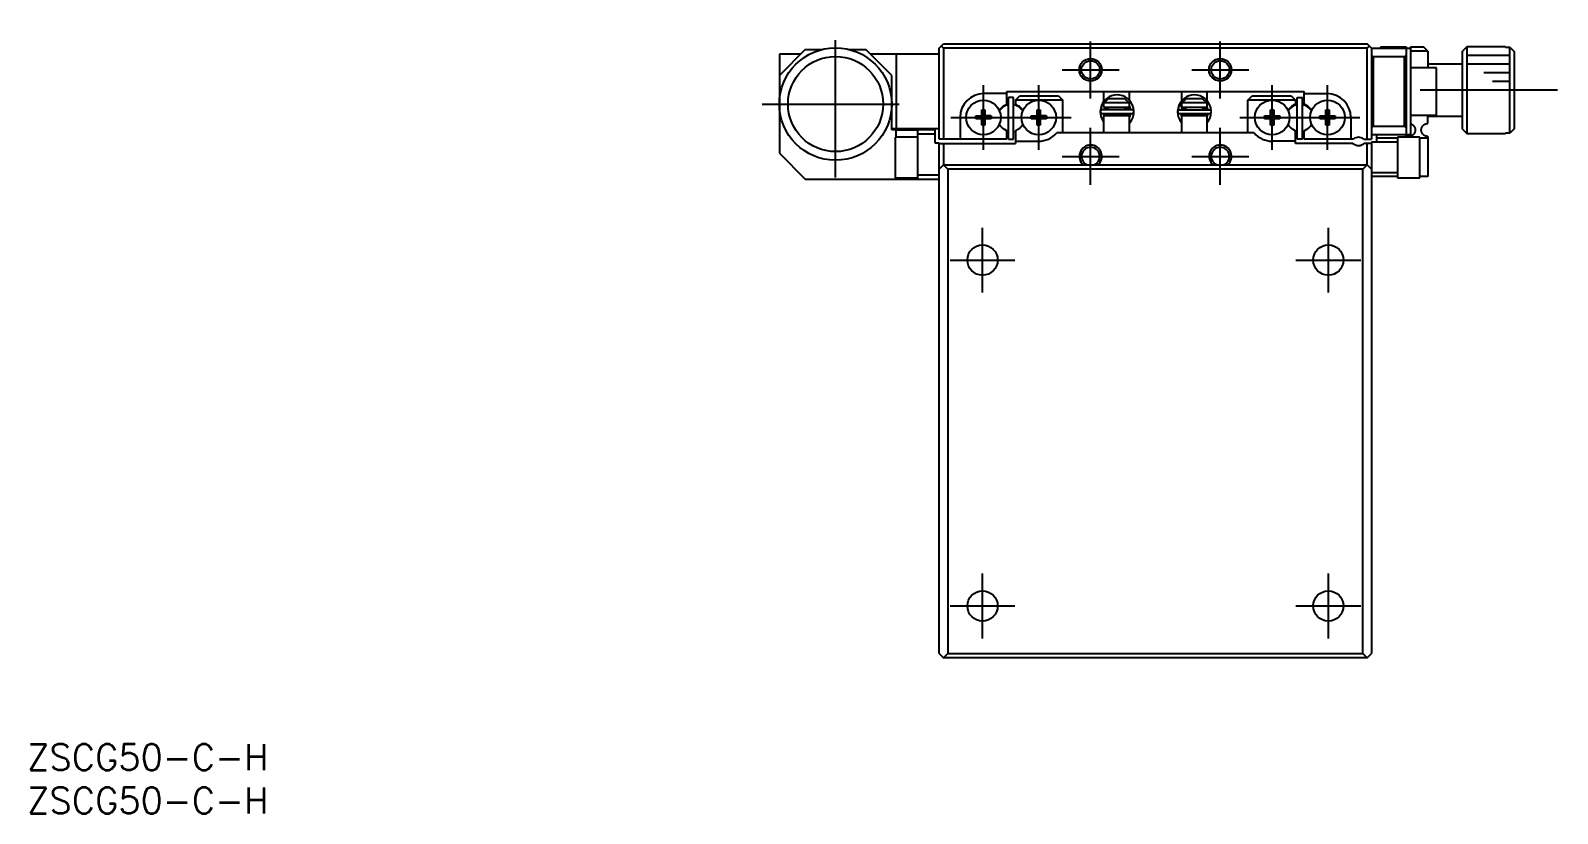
# Model space of a CAD drawing. Extents: x 0 to 360, y -8 to 257.
# Drawn here: x 0.4 to 177, y -8 to 82.5 of the extents above; entities that cross this region are included whole.
import ezdxf

# ---------------------------------------------------------------- set-up
doc = ezdxf.new("R2010")
doc.units = 0
doc.header["$LTSCALE"] = 0.5
doc.linetypes.add('CENTER', pattern=[50.8, 31.75, -6.35, 6.35, -6.35])
for name, color, linetype in [('MSM_CENTER', 1, 'CENTER'), ('MSM_CONTINUOUS', 7, 'CONTINUOUS'), ('MSM_NARROW', 5, 'CONTINUOUS'), ('MSM_PART_NUMBER', 7, 'CONTINUOUS')]:
    doc.layers.add(name, color=color, linetype=linetype)
doc.styles.get("Standard").update_dxf_attribs({"font": 'txt.shx', "height": 3, "bigfont": 'bigfont.shx'})

# ---------------------------------------------------------------- blocks, each defined once
blk = doc.blocks.new('*U2')
at = {"layer": 'MSM_PART_NUMBER'}
blk.add_text('ZSCG50-C-H', height=3, dxfattribs=at).set_placement((0, -3))
blk = doc.blocks.new('*U3')
at = {"layer": 'MSM_PART_NUMBER'}
blk.add_text('ZSCG50-C-H', height=3, dxfattribs=at).set_placement((0, -8))

msp = doc.modelspace()

# ---------------------------------------------------------------- linework, layer by layer
at = {"layer": 'MSM_CENTER'}
for p, q in [((93.5, 65.550001), (93.5, 82.549999)), ((123, 74.7), (123, 81.3)), ((138, 74.7), (138, 81.3)), ((119.7, 78), (126.3, 78)), ((134.7, 78), (141.3, 78)), ((110.6, 68.75), (110.6, 76.25)), ((117, 68.75), (117, 76.25)), ((144, 68.75), (144, 76.25)), ((150.4, 68.75), (150.4, 76.25)), ((177, 75.65), (161, 75.65)), ((85.000001, 74.05), (101.999999, 74.05)), ((106.85, 72.5), (120.75, 72.5)), ((140.25, 72.5), (154.15, 72.5)), ((123, 64.7), (123, 71.3)), ((138, 64.7), (138, 71.3)), ((119.7, 68), (126.3, 68)), ((134.7, 68), (141.3, 68)), ((110.5, 52.25), (110.5, 59.75)), ((150.5, 52.25), (150.5, 59.75)), ((106.75, 56), (114.25, 56)), ((146.75, 56), (154.25, 56)), ((110.5, 12.25), (110.5, 19.75)), ((150.5, 12.25), (150.5, 19.75)), ((106.75, 16), (114.25, 16)), ((146.75, 16), (154.25, 16))]:
    msp.add_line(p, q, dxfattribs=at)
at = {"layer": 'MSM_CONTINUOUS'}
for p, q in [((90, 80.35), (87, 77.35)), ((89.45, 79.8), (87, 79.8)), ((87, 79.8), (87, 68.35)), ((90, 80.35), (91.900004, 80.35)), ((95.099996, 80.35), (97, 80.35)), ((100, 77.35), (97, 80.35)), ((105.5, 79.8), (97.55, 79.8)), ((100.5, 79.8), (100.5, 71.2)), ((105.5, 80.5), (106, 81)), ((105.5, 70), (105.5, 80.5)), ((105.75, 80.75), (106, 80.5)), ((106, 81), (155, 81)), ((106, 80.5), (106, 70)), ((155, 80.5), (106, 80.5)), ((155.5, 80.5), (155, 81)), ((155, 80.5), (155.25, 80.75)), ((155, 70), (155, 80.5)), ((155.5, 80.5), (160, 80.5)), ((155.5, 80.5), (155.5, 70)), ((155.5, 79.7), (155.7, 79.5)), ((155.7, 79.5), (155.7, 71.5)), ((159.3, 79.5), (155.7, 79.5)), ((156.6, 80.65), (156.45, 80.5)), ((156.6, 80.65), (159.5, 80.65)), ((159.3, 79.5), (159.5, 79.7)), ((159.3, 71.5), (159.3, 79.5)), ((159.5, 80.65), (159.5, 70.5)), ((160, 80.65), (160, 70.5)), ((160, 80.65), (161.5, 80.65)), ((162, 80.15), (160, 80.15)), ((162, 80.15), (161.5, 80.65)), ((162, 80.15), (162, 78.25)), ((166.5, 80.65), (166, 80.15)), ((166, 71.15), (166, 80.15)), ((166.5, 80.65), (166.5, 70.65)), ((171, 80.65), (166.5, 80.65)), ((171, 80.65), (171, 80.633974)), ((171, 80.633974), (171.5, 80.633974)), ((171.5, 70.666026), (171.5, 80.633974)), ((171.5, 80.633974), (172, 80.132187)), ((172, 80.132187), (172, 71.167813)), ((163, 78.25), (160, 78.25)), ((166, 78.65), (162, 78.65)), ((163, 72.75), (163, 78.25)), ((100, 71.05), (100, 77.35)), ((113.3, 75.25), (110.65, 75.25)), ((113.3, 75.5), (147.7, 75.5)), ((113.3, 74.044412), (113.3, 75.5)), ((113.5, 70), (113.5, 74.8)), ((114.1, 74.8), (113.5, 74.8)), ((114.1, 70), (114.1, 74.8)), ((114.3, 74.5), (114.8, 75)), ((114.3, 74.5), (114.3, 74.044412)), ((119.8, 74.5), (114.3, 74.5)), ((114.8, 75), (119.3, 75)), ((119.3, 75), (119.8, 74.5)), ((119.8, 70.7), (119.8, 74.5)), ((124.5, 75.5), (124.5, 74.322864)), ((124.5, 74.32282), (124.5, 74.322609)), ((124.5, 74.321706), (124.5, 74.321418)), ((127.5, 74.2), (124.5, 74.2)), ((124.5, 74.2), (124.5, 73.7)), ((124.554317, 74.2), (125.083485, 74.7)), ((125.083485, 74.7), (126.916515, 74.7)), ((126.916515, 74.7), (127.445683, 74.2)), ((127.5, 74.482639), (127.5, 75.5)), ((127.5, 73.567496), (127.5, 74.2)), ((133.5, 75.5), (133.5, 74.38666)), ((136.5, 74.2), (133.5, 74.2)), ((133.5, 74.2), (133.5, 73.7)), ((133.554317, 74.2), (134.083485, 74.7)), ((134.083485, 74.7), (135.916515, 74.7)), ((135.916515, 74.7), (136.445683, 74.2)), ((136.5, 74.406125), (136.5, 75.5)), ((136.5, 74.405287), (136.5, 74.405393)), ((136.5, 74.404939), (136.5, 74.405042)), ((136.5, 73.7), (136.5, 74.2)), ((141.2, 74.5), (141.7, 75)), ((141.2, 70.7), (141.2, 74.5)), ((146.7, 74.5), (141.2, 74.5)), ((141.7, 75), (146.2, 75)), ((146.2, 75), (146.7, 74.5)), ((146.7, 74.5), (146.7, 74.044412)), ((146.9, 74.8), (147.5, 74.8)), ((146.9, 70), (146.9, 74.8)), ((147.5, 70), (147.5, 74.8)), ((147.7, 74.044412), (147.7, 75.5)), ((147.7, 75.25), (150.35, 75.25)), ((107.9, 72.5), (107.9, 70)), ((109.713639, 72.68), (110.42, 72.68)), ((109.713639, 72.32), (109.713639, 72.68)), ((110.42, 73.386361), (110.78, 73.386361)), ((110.42, 72.68), (110.42, 73.386361)), ((110.430372, 72.669628), (110.42, 72.68)), ((110.430372, 72.330372), (110.430372, 72.669628)), ((110.430372, 72.669628), (110.769628, 72.669628)), ((110.769628, 72.669628), (110.78, 72.68)), ((110.769628, 72.669628), (110.769628, 72.330372)), ((110.78, 73.386361), (110.78, 72.68)), ((111.486361, 72.68), (110.78, 72.68)), ((111.486361, 72.68), (111.486361, 72.32)), ((113.00625, 73.874815), (113.3, 74.044412)), ((114.3, 74.044412), (114.59375, 73.874815)), ((116.113639, 72.68), (116.82, 72.68)), ((116.113639, 72.32), (116.113639, 72.68)), ((116.82, 73.386361), (117.18, 73.386361)), ((116.82, 72.68), (116.82, 73.386361)), ((116.830372, 72.669628), (116.82, 72.68)), ((116.830372, 72.330372), (116.830372, 72.669628)), ((116.830372, 72.669628), (117.169628, 72.669628)), ((117.169628, 72.669628), (117.18, 72.68)), ((117.169628, 72.669628), (117.169628, 72.330372)), ((117.18, 73.386361), (117.18, 72.68)), ((117.886361, 72.68), (117.18, 72.68)), ((117.886361, 72.68), (117.886361, 72.32)), ((124.253008, 73.877908), (124.117408, 73.190213)), ((124.21872, 73.69753), (124.217619, 73.663045)), ((124.217619, 73.663045), (124.218242, 73.628548)), ((124.218242, 73.628548), (124.220588, 73.594125)), ((124.221543, 73.73192), (124.21872, 73.69753)), ((124.220588, 73.594125), (124.224651, 73.559859)), ((124.226082, 73.766131), (124.221543, 73.73192)), ((124.224651, 73.559859), (124.230421, 73.525835)), ((124.232326, 73.800078), (124.226082, 73.766131)), ((124.230421, 73.525835), (124.237884, 73.492134)), ((124.24026, 73.83368), (124.232326, 73.800078)), ((124.237884, 73.492134), (124.247023, 73.45884)), ((124.249866, 73.866852), (124.24026, 73.83368)), ((124.247023, 73.45884), (124.257815, 73.426035)), ((124.261119, 73.899513), (124.249866, 73.866852)), ((124.257815, 73.426035), (124.270234, 73.393797)), ((124.273273, 73.929903), (124.261119, 73.899513)), ((124.270234, 73.393797), (124.284251, 73.362208)), ((124.277167, 73.932679), (124.273273, 73.929903)), ((124.279263, 73.933125), (124.277167, 73.932679)), ((124.278083, 73.938774), (124.500003, 73.871991)), ((124.283468, 73.933441), (124.279263, 73.933125)), ((124.288707, 73.933267), (124.283468, 73.933441)), ((124.284251, 73.362208), (124.285087, 73.36045)), ((124.29495, 73.932605), (124.288707, 73.933267)), ((124.302158, 73.931458), (124.29495, 73.932605)), ((124.31029, 73.929834), (124.302158, 73.931458)), ((124.319296, 73.927742), (124.31029, 73.929834)), ((127.816089, 73.36289), (124.316089, 73.36289)), ((124.316089, 72.96289), (127.816089, 72.96289)), ((124.329123, 73.925195), (124.319296, 73.927742)), ((124.339713, 73.922208), (124.329123, 73.925195)), ((124.351002, 73.918798), (124.339713, 73.922208)), ((124.362923, 73.914985), (124.351002, 73.918798)), ((124.375406, 73.910794), (124.362923, 73.914985)), ((124.388375, 73.906248), (124.375406, 73.910794)), ((124.401754, 73.901374), (124.388375, 73.906248)), ((124.415464, 73.896202), (124.401754, 73.901374)), ((124.429421, 73.890762), (124.415464, 73.896202)), ((124.443544, 73.885088), (124.429421, 73.890762)), ((124.457747, 73.879212), (124.443544, 73.885088)), ((124.471948, 73.873169), (124.457747, 73.879212)), ((124.48606, 73.866996), (124.471948, 73.873169)), ((124.5, 73.860729), (124.48606, 73.866996)), ((124.5, 73.7), (127.5, 73.7)), ((127.5, 72.7), (124.5, 72.7)), ((124.5, 72.7), (124.5, 70.7)), ((124.586187, 72.699848), (124.528108, 72.962862)), ((124.61764, 73.662932), (124.618258, 73.677758)), ((124.61778, 73.648097), (124.61764, 73.662932)), ((124.618678, 73.633291), (124.61778, 73.648097)), ((124.618258, 73.677758), (124.619633, 73.692535)), ((124.620329, 73.618555), (124.618678, 73.633291)), ((124.619633, 73.692535), (124.62062, 73.700013)), ((124.62273, 73.603927), (124.620329, 73.618555)), ((124.625871, 73.589445), (124.62273, 73.603927)), ((124.629743, 73.575146), (124.625871, 73.589445)), ((124.634335, 73.561066), (124.629743, 73.575146)), ((124.639632, 73.547243), (124.634335, 73.561066)), ((124.64562, 73.533709), (124.639632, 73.547243)), ((124.65228, 73.5205), (124.64562, 73.533709)), ((124.659594, 73.507646), (124.65228, 73.5205)), ((124.667542, 73.49518), (124.659594, 73.507646)), ((124.664423, 73.5), (125, 73.5)), ((124.676101, 73.483131), (124.667542, 73.49518)), ((124.685249, 73.471528), (124.676101, 73.483131)), ((124.694961, 73.460397), (124.685249, 73.471528)), ((124.705212, 73.449765), (124.694961, 73.460397)), ((124.715975, 73.439656), (124.705212, 73.449765)), ((124.727222, 73.430092), (124.715975, 73.439656)), ((124.738926, 73.421096), (124.727222, 73.430092)), ((124.751057, 73.412686), (124.738926, 73.421096)), ((124.763585, 73.404883), (124.751057, 73.412686)), ((124.77648, 73.397702), (124.763585, 73.404883)), ((124.789709, 73.39116), (124.77648, 73.397702)), ((124.803243, 73.38527), (124.789709, 73.39116)), ((124.817048, 73.380046), (124.803243, 73.38527)), ((124.831091, 73.3755), (124.817048, 73.380046)), ((124.845339, 73.37164), (124.831091, 73.3755)), ((124.859759, 73.368476), (124.845339, 73.37164)), ((124.874317, 73.366014), (124.859759, 73.368476)), ((124.88898, 73.36426), (124.874317, 73.366014)), ((124.903711, 73.363218), (124.88898, 73.36426)), ((124.9177, 73.36289), (124.903711, 73.363218)), ((125, 73.7), (125, 73.36289)), ((125, 72.96289), (125, 72.7)), ((127, 73.36289), (127, 73.7)), ((127, 73.5), (127.467826, 73.5)), ((127, 72.7), (127, 72.96289)), ((127.221168, 73.362966), (127.214478, 73.36289)), ((127.235924, 73.363656), (127.221168, 73.362966)), ((127.250631, 73.365059), (127.235924, 73.363656)), ((127.265255, 73.367174), (127.250631, 73.365059)), ((127.279762, 73.369995), (127.265255, 73.367174)), ((127.294117, 73.373519), (127.279762, 73.369995)), ((127.308287, 73.377737), (127.294117, 73.373519)), ((127.322238, 73.38264), (127.308287, 73.377737)), ((127.335936, 73.388219), (127.322238, 73.38264)), ((127.349347, 73.394461), (127.335936, 73.388219)), ((127.362441, 73.401353), (127.349347, 73.394461)), ((127.375183, 73.408881), (127.362441, 73.401353)), ((127.387543, 73.417028), (127.375183, 73.408881)), ((127.399489, 73.425776), (127.387543, 73.417028)), ((127.410992, 73.435105), (127.399489, 73.425776)), ((127.422021, 73.444995), (127.410992, 73.435105)), ((127.432548, 73.455423), (127.422021, 73.444995)), ((127.442545, 73.466365), (127.432548, 73.455423)), ((127.451986, 73.477794), (127.442545, 73.466365)), ((127.460845, 73.489685), (127.451986, 73.477794)), ((127.469098, 73.502008), (127.460845, 73.489685)), ((127.476723, 73.514733), (127.469098, 73.502008)), ((127.483697, 73.527829), (127.476723, 73.514733)), ((127.490001, 73.541263), (127.483697, 73.527829)), ((127.495618, 73.555001), (127.490001, 73.541263)), ((127.50053, 73.569008), (127.495618, 73.555001)), ((127.5, 70.7), (127.5, 72.7)), ((127.500079, 73.748876), (127.511524, 73.700246)), ((127.500113, 73.752826), (127.518886, 73.704946)), ((127.535537, 72.667064), (127.500135, 72.572179)), ((127.504725, 73.583248), (127.50053, 73.569008)), ((127.508189, 73.597683), (127.504725, 73.583248)), ((127.510912, 73.612275), (127.508189, 73.597683)), ((127.512887, 73.626988), (127.510912, 73.612275)), ((127.511524, 73.700246), (127.513224, 73.686247)), ((127.514108, 73.64178), (127.512887, 73.626988)), ((127.513224, 73.686247), (127.514276, 73.671449)), ((127.514572, 73.656614), (127.514108, 73.64178)), ((127.514276, 73.671449), (127.514572, 73.656614)), ((127.518886, 73.704946), (127.604088, 73.362891)), ((127.60377, 72.962887), (127.535537, 72.667064)), ((127.858054, 73.929463), (127.834468, 73.982374)), ((127.878932, 73.877237), (127.858905, 73.929903)), ((128.014862, 73.184829), (128.011236, 73.285453)), ((133.194965, 73.867169), (133.059366, 73.179474)), ((133.160677, 73.686791), (133.159576, 73.652305)), ((133.159576, 73.652305), (133.160199, 73.617809)), ((133.160199, 73.617809), (133.162545, 73.583386)), ((133.163501, 73.721181), (133.160677, 73.686791)), ((133.162545, 73.583386), (133.166608, 73.54912)), ((133.16804, 73.755392), (133.163501, 73.721181)), ((133.166608, 73.54912), (133.172378, 73.515096)), ((133.174284, 73.789339), (133.16804, 73.755392)), ((133.172378, 73.515096), (133.179842, 73.481395)), ((133.182218, 73.82294), (133.174284, 73.789339)), ((133.179842, 73.481395), (133.18898, 73.448101)), ((133.191823, 73.856113), (133.182218, 73.82294)), ((133.18898, 73.448101), (133.199772, 73.415296)), ((133.203076, 73.888774), (133.191823, 73.856113)), ((133.199772, 73.415296), (133.212191, 73.383058)), ((133.21523, 73.919164), (133.203076, 73.888774)), ((133.212191, 73.383058), (133.226208, 73.351469)), ((133.219125, 73.92194), (133.21523, 73.919164)), ((133.22134, 73.922404), (133.219125, 73.92194)), ((133.220038, 73.928036), (133.448326, 73.858359)), ((133.225666, 73.922705), (133.22134, 73.922404)), ((133.231062, 73.922498), (133.225666, 73.922705)), ((133.226208, 73.351469), (133.227044, 73.349711)), ((133.237496, 73.921785), (133.231062, 73.922498)), ((133.244927, 73.920571), (133.237496, 73.921785)), ((133.253311, 73.918863), (133.244927, 73.920571)), ((133.262594, 73.91667), (133.253311, 73.918863)), ((136.758046, 73.35215), (133.258046, 73.35215)), ((133.258046, 72.95215), (136.758046, 72.95215)), ((133.272721, 73.914008), (133.262594, 73.91667)), ((133.283627, 73.910893), (133.272721, 73.914008)), ((133.295247, 73.907343), (133.283627, 73.910893)), ((133.307508, 73.90338), (133.295247, 73.907343)), ((133.320335, 73.899029), (133.307508, 73.90338)), ((133.333648, 73.894318), (133.320335, 73.899029)), ((133.347365, 73.889274), (133.333648, 73.894318)), ((133.361402, 73.883929), (133.347365, 73.889274)), ((133.375671, 73.878316), (133.361402, 73.883929)), ((133.390086, 73.87247), (133.375671, 73.878316)), ((133.404556, 73.866427), (133.390086, 73.87247)), ((133.418992, 73.860224), (133.404556, 73.866427)), ((133.433306, 73.853899), (133.418992, 73.860224)), ((133.447409, 73.847492), (133.433306, 73.853899)), ((133.461214, 73.841042), (133.447409, 73.847492)), ((133.448326, 73.858359), (133.500011, 73.832922)), ((133.474636, 73.834588), (133.461214, 73.841042)), ((133.524813, 72.699866), (133.470065, 72.952123)), ((133.487591, 73.828172), (133.474636, 73.834588)), ((133.5, 73.821831), (133.487591, 73.828172)), ((133.5, 73.7), (136.5, 73.7)), ((136.5, 72.7), (133.5, 72.7)), ((133.5, 72.7), (133.5, 70.7)), ((133.559597, 73.652193), (133.560215, 73.667018)), ((133.559737, 73.637357), (133.559597, 73.652193)), ((133.560635, 73.622552), (133.559737, 73.637357)), ((133.560215, 73.667018), (133.56159, 73.681796)), ((133.562287, 73.607816), (133.560635, 73.622552)), ((133.56159, 73.681796), (133.563718, 73.696486)), ((133.564687, 73.593188), (133.562287, 73.607816)), ((133.563718, 73.696486), (133.564344, 73.700012)), ((133.567828, 73.578706), (133.564687, 73.593188)), ((133.571701, 73.564406), (133.567828, 73.578706)), ((133.576292, 73.550327), (133.571701, 73.564406)), ((133.58159, 73.536504), (133.576292, 73.550327)), ((133.587577, 73.52297), (133.58159, 73.536504)), ((133.594237, 73.509761), (133.587577, 73.52297)), ((133.601551, 73.496907), (133.594237, 73.509761)), ((133.599781, 73.5), (134, 73.5)), ((133.609499, 73.484441), (133.601551, 73.496907)), ((133.618058, 73.472392), (133.609499, 73.484441)), ((133.627206, 73.460789), (133.618058, 73.472392)), ((133.636918, 73.449658), (133.627206, 73.460789)), ((133.647169, 73.439026), (133.636918, 73.449658)), ((133.657932, 73.428917), (133.647169, 73.439026)), ((133.66918, 73.419353), (133.657932, 73.428917)), ((133.680883, 73.410356), (133.66918, 73.419353)), ((133.693014, 73.401947), (133.680883, 73.410356)), ((133.705542, 73.394143), (133.693014, 73.401947)), ((133.718437, 73.386963), (133.705542, 73.394143)), ((133.731667, 73.38042), (133.718437, 73.386963)), ((133.7452, 73.374531), (133.731667, 73.38042)), ((133.759005, 73.369307), (133.7452, 73.374531)), ((133.773048, 73.364761), (133.759005, 73.369307)), ((133.787296, 73.360901), (133.773048, 73.364761)), ((133.801717, 73.357737), (133.787296, 73.360901)), ((133.816275, 73.355275), (133.801717, 73.357737)), ((133.830937, 73.353521), (133.816275, 73.355275)), ((133.845668, 73.352479), (133.830937, 73.353521)), ((133.859658, 73.35215), (133.845668, 73.352479)), ((134, 73.7), (134, 73.35215)), ((134, 72.95215), (134, 72.7)), ((136, 73.35215), (136, 73.7)), ((136, 73.5), (136.41675, 73.5)), ((136, 72.7), (136, 72.95215)), ((136.163126, 73.352227), (136.156435, 73.35215)), ((136.177881, 73.352916), (136.163126, 73.352227)), ((136.192588, 73.35432), (136.177881, 73.352916)), ((136.207212, 73.356434), (136.192588, 73.35432)), ((136.221719, 73.359256), (136.207212, 73.356434)), ((136.236075, 73.36278), (136.221719, 73.359256)), ((136.250245, 73.366997), (136.236075, 73.36278)), ((136.264195, 73.371901), (136.250245, 73.366997)), ((136.277893, 73.377479), (136.264195, 73.371901)), ((136.291305, 73.383722), (136.277893, 73.377479)), ((136.304398, 73.390614), (136.291305, 73.383722)), ((136.31714, 73.398142), (136.304398, 73.390614)), ((136.3295, 73.406289), (136.31714, 73.398142)), ((136.341446, 73.415036), (136.3295, 73.406289)), ((136.352949, 73.424366), (136.341446, 73.415036)), ((136.363978, 73.434256), (136.352949, 73.424366)), ((136.374505, 73.444684), (136.363978, 73.434256)), ((136.384502, 73.455625), (136.374505, 73.444684)), ((136.393943, 73.467055), (136.384502, 73.455625)), ((136.402803, 73.478946), (136.393943, 73.467055)), ((136.411056, 73.491269), (136.402803, 73.478946)), ((136.41868, 73.503994), (136.411056, 73.491269)), ((136.425654, 73.51709), (136.41868, 73.503994)), ((136.431959, 73.530524), (136.425654, 73.51709)), ((136.437575, 73.544262), (136.431959, 73.530524)), ((136.442488, 73.558269), (136.437575, 73.544262)), ((136.446682, 73.572508), (136.442488, 73.558269)), ((136.450146, 73.586943), (136.446682, 73.572508)), ((136.45287, 73.601536), (136.450146, 73.586943)), ((136.451748, 73.700014), (136.453375, 73.690229)), ((136.454845, 73.616248), (136.45287, 73.601536)), ((136.453375, 73.690229), (136.455181, 73.675508)), ((136.456065, 73.631041), (136.454845, 73.616248)), ((136.455181, 73.675508), (136.456234, 73.66071)), ((136.456529, 73.645875), (136.456065, 73.631041)), ((136.456234, 73.66071), (136.456529, 73.645875)), ((136.4586, 73.70018), (136.546046, 73.352152)), ((136.545727, 72.952148), (136.491421, 72.699887)), ((136.5, 70.7), (136.5, 72.7)), ((136.800011, 73.918724), (136.776425, 73.971635)), ((136.820889, 73.866497), (136.800863, 73.919164)), ((136.95682, 73.17409), (136.953193, 73.274714)), ((143.113639, 72.68), (143.82, 72.68)), ((143.113639, 72.32), (143.113639, 72.68)), ((143.82, 73.386361), (144.18, 73.386361)), ((143.82, 72.68), (143.82, 73.386361)), ((143.830372, 72.669628), (143.82, 72.68)), ((143.830372, 72.330372), (143.830372, 72.669628)), ((143.830372, 72.669628), (144.169628, 72.669628)), ((144.169628, 72.669628), (144.18, 72.68)), ((144.169628, 72.669628), (144.169628, 72.330372)), ((144.18, 73.386361), (144.18, 72.68)), ((144.18, 72.68), (144.886361, 72.68)), ((144.886361, 72.68), (144.886361, 72.32)), ((146.7, 74.044412), (146.40625, 73.874815)), ((147.99375, 73.874815), (147.7, 74.044412)), ((149.513639, 72.32), (149.513639, 72.68)), ((149.513639, 72.68), (150.22, 72.68)), ((150.22, 73.386361), (150.58, 73.386361)), ((150.22, 72.68), (150.22, 73.386361)), ((150.230372, 72.669628), (150.22, 72.68)), ((150.230372, 72.330372), (150.230372, 72.669628)), ((150.230372, 72.669628), (150.569628, 72.669628)), ((150.569628, 72.669628), (150.58, 72.68)), ((150.569628, 72.669628), (150.569628, 72.330372)), ((150.58, 73.386361), (150.58, 72.68)), ((150.58, 72.68), (151.286361, 72.68)), ((151.286361, 72.68), (151.286361, 72.32)), ((153.1, 72.5), (153.1, 70)), ((160, 72.75), (163, 72.75)), ((162, 71.8), (162, 72.75)), ((162, 72.65), (166, 72.65)), ((105.5, 71.2), (100, 71.2)), ((105, 71.05), (100, 71.05)), ((100.5, 70.2), (100.5, 71.05)), ((103, 71.009736), (100.5, 71.009736)), ((103, 65.35), (103, 71.05)), ((105, 71.05), (105, 69.55)), ((110.42, 72.32), (109.713639, 72.32)), ((110.430372, 72.330372), (110.42, 72.32)), ((110.42, 71.613639), (110.42, 72.32)), ((110.78, 71.613639), (110.42, 71.613639)), ((110.769628, 72.330372), (110.430372, 72.330372)), ((110.769628, 72.330372), (110.78, 72.32)), ((110.78, 72.32), (110.78, 71.613639)), ((111.486361, 72.32), (110.78, 72.32)), ((113.3, 70.955588), (113.00625, 71.125185)), ((113.3, 70), (113.3, 70.955588)), ((114.59375, 71.125185), (114.3, 70.955588)), ((114.3, 70.955588), (114.3, 69.5)), ((116.82, 72.32), (116.113639, 72.32)), ((116.830372, 72.330372), (116.82, 72.32)), ((116.82, 71.613639), (116.82, 72.32)), ((117.18, 71.613639), (116.82, 71.613639)), ((117.169628, 72.330372), (116.830372, 72.330372)), ((117.169628, 72.330372), (117.18, 72.32)), ((117.18, 72.32), (117.18, 71.613639)), ((117.886361, 72.32), (117.18, 72.32)), ((141.920938, 70.7), (119.079062, 70.7)), ((143.82, 72.32), (143.113639, 72.32)), ((143.830372, 72.330372), (143.82, 72.32)), ((143.82, 71.613639), (143.82, 72.32)), ((144.18, 71.613639), (143.82, 71.613639)), ((144.169628, 72.330372), (143.830372, 72.330372)), ((144.169628, 72.330372), (144.18, 72.32)), ((144.18, 72.32), (144.18, 71.613639)), ((144.886361, 72.32), (144.18, 72.32)), ((146.40625, 71.125185), (146.7, 70.955588)), ((146.7, 69.5), (146.7, 70.955588)), ((147.7, 70.955588), (147.99375, 71.125185)), ((147.7, 70), (147.7, 70.955588)), ((150.22, 72.32), (149.513639, 72.32)), ((150.230372, 72.330372), (150.22, 72.32)), ((150.22, 71.613639), (150.22, 72.32)), ((150.58, 71.613639), (150.22, 71.613639)), ((150.569628, 72.330372), (150.230372, 72.330372)), ((150.569628, 72.330372), (150.58, 72.32)), ((150.58, 72.32), (150.58, 71.613639)), ((151.286361, 72.32), (150.58, 72.32)), ((155.7, 71.5), (155.5, 71.3)), ((155.7, 71.5), (159.3, 71.5)), ((159.5, 71.3), (159.3, 71.5)), ((160, 71.772842), (160.020993, 71.766702)), ((160.020993, 71.766702), (160.041751, 71.759969)), ((160.041751, 71.759969), (160.064731, 71.751724)), ((160.064731, 71.751724), (160.087368, 71.742762)), ((160.087368, 71.742762), (160.109619, 71.733108)), ((160.109619, 71.733108), (160.131864, 71.722581)), ((160.131864, 71.722581), (160.15367, 71.711375)), ((160.15367, 71.711375), (160.174997, 71.699521)), ((160.174997, 71.699521), (160.19395, 71.688203)), ((160.19395, 71.688203), (160.212478, 71.676388)), ((160.212478, 71.676388), (160.229901, 71.664561)), ((160.229901, 71.664561), (160.246902, 71.652311)), ((160.246902, 71.652311), (160.274494, 71.630822)), ((160.274494, 71.630822), (160.300816, 71.608286)), ((160.300816, 71.608286), (160.326205, 71.584422)), ((160.326205, 71.584422), (160.35021, 71.559676)), ((160.35021, 71.559676), (160.364044, 71.544322)), ((160.364044, 71.544322), (160.37736, 71.528702)), ((160.37736, 71.528702), (160.400463, 71.499378)), ((160.400463, 71.499378), (160.421811, 71.469341)), ((160.438492, 70.656517), (160.410719, 70.614656)), ((160.421811, 71.469341), (160.441381, 71.438754)), ((160.463375, 70.700093), (160.438492, 70.656517)), ((160.441381, 71.438754), (160.459469, 71.407209)), ((160.459469, 71.407209), (160.47578, 71.375297)), ((160.485526, 70.745773), (160.463375, 70.700093)), ((160.47578, 71.375297), (160.49033, 71.343163)), ((160.500861, 70.782991), (160.485526, 70.745773)), ((160.49033, 71.343163), (160.500555, 71.31781)), ((160.500555, 71.31781), (160.509742, 71.292417)), ((160.514336, 70.821473), (160.500861, 70.782991)), ((160.509742, 71.292417), (160.51884, 71.263936)), ((160.525758, 70.860855), (160.514336, 70.821473)), ((160.51884, 71.263936), (160.526697, 71.235501)), ((160.535137, 70.90143), (160.525758, 70.860855)), ((160.526697, 71.235501), (160.533345, 71.207181)), ((160.533345, 71.207181), (160.539867, 71.172871)), ((160.542269, 70.942589), (160.535137, 70.90143)), ((160.539867, 71.172871), (160.544718, 71.138855)), ((160.547163, 70.984824), (160.542269, 70.942589)), ((160.544718, 71.138855), (160.547988, 71.104899)), ((160.549666, 71.027635), (160.547163, 70.984824)), ((160.547988, 71.104899), (160.549696, 71.071364)), ((160.549696, 71.071364), (160.549666, 71.027635)), ((161.250006, 71.046889), (161.250531, 71.078211)), ((161.250677, 71.018148), (161.250006, 71.046889)), ((161.250531, 71.078211), (161.25242, 71.110193)), ((161.253659, 70.97601), (161.250677, 71.018148)), ((161.25242, 71.110193), (161.255734, 71.142559)), ((161.258891, 70.934857), (161.253659, 70.97601)), ((161.255734, 71.142559), (161.26053, 71.175238)), ((161.268993, 70.882283), (161.258891, 70.934857)), ((161.26053, 71.175238), (161.266967, 71.208621)), ((161.266967, 71.208621), (161.275053, 71.242226)), ((161.282502, 70.831606), (161.268993, 70.882283)), ((161.275053, 71.242226), (161.284845, 71.275948)), ((161.298856, 70.783735), (161.282502, 70.831606)), ((161.284845, 71.275948), (161.296527, 71.310051)), ((161.296527, 71.310051), (161.307258, 71.337416)), ((161.318068, 70.737801), (161.298856, 70.783735)), ((161.307258, 71.337416), (161.319216, 71.364695)), ((161.339712, 70.694303), (161.318068, 70.737801)), ((161.319216, 71.364695), (161.332546, 71.39206)), ((161.332546, 71.39206), (161.347172, 71.419209)), ((161.363851, 70.652741), (161.339712, 70.694303)), ((161.347172, 71.419209), (161.363335, 71.44643)), ((161.363335, 71.44643), (161.380861, 71.473281)), ((161.389624, 70.614176), (161.363851, 70.652741)), ((161.380861, 71.473281), (161.399953, 71.499937)), ((161.399953, 71.499937), (161.420445, 71.526042)), ((161.420445, 71.526042), (161.436209, 71.54461)), ((161.436209, 71.54461), (161.452704, 71.562803)), ((161.452704, 71.562803), (161.472113, 71.582761)), ((161.472113, 71.582761), (161.492434, 71.602155)), ((161.492434, 71.602155), (161.513633, 71.620918)), ((161.513633, 71.620918), (161.540809, 71.642995)), ((161.540809, 71.642995), (161.569242, 71.66396)), ((161.569242, 71.66396), (161.589151, 71.677457)), ((161.589151, 71.677457), (161.609597, 71.690378)), ((161.609597, 71.690378), (161.630548, 71.70269)), ((161.630548, 71.70269), (161.650297, 71.713481)), ((161.650297, 71.713481), (161.670442, 71.723715)), ((161.670442, 71.723715), (161.693511, 71.734517)), ((161.693511, 71.734517), (161.717034, 71.744571)), ((161.717034, 71.744571), (161.740963, 71.753846)), ((161.740963, 71.753846), (161.765785, 71.76249)), ((161.765785, 71.76249), (161.790979, 71.770284)), ((161.790979, 71.770284), (161.816488, 71.777202)), ((161.816488, 71.777202), (161.839961, 71.782726)), ((161.839961, 71.782726), (161.863642, 71.7875)), ((161.863642, 71.7875), (161.89724, 71.792926)), ((161.89724, 71.792926), (161.931104, 71.796829)), ((161.931104, 71.796829), (161.965506, 71.799206)), ((161.965506, 71.799206), (162, 71.8)), ((166, 71.15), (166.5, 70.65)), ((166.5, 70.65), (171, 70.65)), ((171, 70.666026), (171, 70.65)), ((171.5, 70.666026), (171, 70.666026)), ((172, 71.167813), (171.5, 70.666026)), ((100.4, 70.2), (100.4, 65.5)), ((103, 70.2), (100.4, 70.2)), ((105, 70.55), (103, 70.55)), ((105, 69.55), (105.5, 69.55)), ((113.3, 70), (105.5, 70)), ((105.5, 10.5), (105.5, 69.55)), ((105.5, 69.5), (114.3, 69.5)), ((106, 69.5), (106, 67)), ((113.5, 70), (114.1, 70)), ((114.3, 69.75), (117, 69.75)), ((146.7, 69.75), (144, 69.75)), ((153.338562, 69.5), (146.7, 69.5)), ((147.5, 70), (146.9, 70)), ((153.4, 70), (147.7, 70)), ((154.6, 70), (155.5, 70)), ((155.5, 69.5), (154.661438, 69.5)), ((155, 67), (155, 69.5)), ((160, 70.5), (155.5, 70.5)), ((158.5, 69.65), (155.5, 69.65)), ((155.5, 69.65), (155.5, 10.5)), ((156.1, 69.65), (156.1, 70.5)), ((156.1, 70.15), (158.5, 70.15)), ((158.5, 70.2), (158.5, 65.5)), ((161.1, 70.2), (158.5, 70.2)), ((159.298866, 70.492), (159.290303, 70.49981)), ((159.336585, 70.460296), (159.298866, 70.492)), ((159.376971, 70.430689), (159.336585, 70.460296)), ((159.399956, 70.415599), (159.376971, 70.430689)), ((159.435875, 70.394319), (159.399956, 70.415599)), ((159.47409, 70.374513), (159.435875, 70.394319)), ((159.500612, 70.362342), (159.47409, 70.374513)), ((159.528433, 70.350888), (159.500612, 70.362342)), ((159.557692, 70.340221), (159.528433, 70.350888)), ((159.572716, 70.335268), (159.557692, 70.340221)), ((159.588166, 70.330538), (159.572716, 70.335268)), ((159.605218, 70.325734), (159.588166, 70.330538)), ((159.622834, 70.321225), (159.605218, 70.325734)), ((159.64103, 70.317041), (159.622834, 70.321225)), ((159.654724, 70.314205), (159.64103, 70.317041)), ((159.668771, 70.31157), (159.654724, 70.314205)), ((159.683155, 70.309158), (159.668771, 70.31157)), ((159.697864, 70.306987), (159.683155, 70.309158)), ((159.710685, 70.305337), (159.697864, 70.306987)), ((159.723741, 70.303887), (159.710685, 70.305337)), ((159.736999, 70.302651), (159.723741, 70.303887)), ((159.746819, 70.301888), (159.736999, 70.302651)), ((159.756735, 70.30125), (159.746819, 70.301888)), ((159.766725, 70.300739), (159.756735, 70.30125)), ((159.776766, 70.30036), (159.766725, 70.300739)), ((159.78847, 70.300093), (159.776766, 70.30036)), ((159.800241, 70.300014), (159.78847, 70.300093)), ((159.812039, 70.300119), (159.800241, 70.300014)), ((159.823823, 70.300404), (159.812039, 70.300119)), ((159.835554, 70.300865), (159.823823, 70.300404)), ((159.847191, 70.3015), (159.835554, 70.300865)), ((159.858695, 70.302305), (159.847191, 70.3015)), ((159.870024, 70.303276), (159.858695, 70.302305)), ((159.881205, 70.304409), (159.870024, 70.303276)), ((159.892237, 70.305694), (159.881205, 70.304409)), ((159.903104, 70.307121), (159.892237, 70.305694)), ((159.913788, 70.308682), (159.903104, 70.307121)), ((159.927503, 70.310918), (159.913788, 70.308682)), ((159.940917, 70.313357), (159.927503, 70.310918)), ((159.95402, 70.315985), (159.940917, 70.313357)), ((159.976146, 70.320976), (159.95402, 70.315985)), ((159.997435, 70.32645), (159.976146, 70.320976)), ((160.017921, 70.332356), (159.997435, 70.32645)), ((160.037638, 70.338643), (160.017921, 70.332356)), ((160.062483, 70.347429), (160.037638, 70.338643)), ((160.086276, 70.356783), (160.062483, 70.347429)), ((160.109104, 70.366659), (160.086276, 70.356783)), ((160.141785, 70.382403), (160.109104, 70.366659)), ((160.172757, 70.399191), (160.141785, 70.382403)), ((160.202103, 70.416901), (160.172757, 70.399191)), ((160.230084, 70.435567), (160.202103, 70.416901)), ((160.272023, 70.467163), (160.230084, 70.435567)), ((160.311056, 70.501073), (160.272023, 70.467163)), ((160.347019, 70.536899), (160.311056, 70.501073)), ((160.380374, 70.574957), (160.347019, 70.536899)), ((160.410719, 70.614656), (160.380374, 70.574957)), ((161.1, 65.5), (161.1, 70.2)), ((161.1, 70.15), (162, 70.15)), ((161.41759, 70.577455), (161.389624, 70.614176)), ((161.447451, 70.54286), (161.41759, 70.577455)), ((161.479434, 70.510083), (161.447451, 70.54286)), ((161.513133, 70.479506), (161.479434, 70.510083)), ((161.549037, 70.450724), (161.513133, 70.479506)), ((161.58692, 70.424005), (161.549037, 70.450724)), ((161.627367, 70.39912), (161.58692, 70.424005)), ((161.652712, 70.385247), (161.627367, 70.39912)), ((161.679195, 70.37207), (161.652712, 70.385247)), ((161.706927, 70.359632), (161.679195, 70.37207)), ((161.728293, 70.350943), (161.706927, 70.359632)), ((161.750523, 70.342701), (161.728293, 70.350943)), ((161.773691, 70.334954), (161.750523, 70.342701)), ((161.797867, 70.327752), (161.773691, 70.334954)), ((161.814727, 70.323244), (161.797867, 70.327752)), ((161.832135, 70.319027), (161.814727, 70.323244)), ((161.850104, 70.315132), (161.832135, 70.319027)), ((161.863601, 70.312508), (161.850104, 70.315132)), ((161.877432, 70.310084), (161.863601, 70.312508)), ((161.891581, 70.307878), (161.877432, 70.310084)), ((161.906031, 70.30591), (161.891581, 70.307878)), ((161.917282, 70.30458), (161.906031, 70.30591)), ((161.928746, 70.303405), (161.917282, 70.30458)), ((161.940388, 70.302393), (161.928746, 70.303405)), ((161.95217, 70.301549), (161.940388, 70.302393)), ((161.964059, 70.300881), (161.95217, 70.301549)), ((161.976017, 70.300396), (161.964059, 70.300881)), ((161.988009, 70.3001), (161.976017, 70.300396)), ((162, 70.3), (161.988009, 70.3001)), ((162, 70.3), (162, 65.65)), ((87, 68.35), (90, 65.35)), ((90, 65.35), (105.5, 65.35)), ((100.4, 65.5), (103, 65.5)), ((100.5, 65.35), (100.5, 65.5)), ((100.5, 65.419179), (103, 65.419179)), ((103, 65.85), (105.5, 65.85)), ((106, 67), (105.5, 66.5)), ((106.5, 66.5), (106, 67)), ((106, 67), (155, 67)), ((154.5, 66.5), (106.5, 66.5)), ((106.5, 66.5), (106.5, 10.5)), ((155, 67), (154.5, 66.5)), ((154.5, 10.5), (154.5, 66.5)), ((155.5, 66.5), (155, 67)), ((155.5, 66.15), (158.5, 66.15)), ((158.5, 65.65), (155.5, 65.65)), ((158.5, 65.5), (161.1, 65.5)), ((162, 65.65), (161.1, 65.65)), ((105.5, 10.5), (106, 10)), ((106, 10), (106.5, 10.5)), ((155, 10), (106, 10)), ((106.5, 10.5), (154.5, 10.5)), ((154.5, 10.5), (155, 10)), ((155, 10), (155.5, 10.5))]:
    msp.add_line(p, q, dxfattribs=at)
for centre, radius in [((93.5, 74.05), 6.5), ((93.5, 74.05), 5.5), ((123, 78), 1.0565), ((138, 78), 1.0565), ((110.6, 72.5), 2), ((117, 72.5), 2), ((144, 72.5), 2), ((150.4, 72.5), 2), ((110.5, 56), 1.75), ((150.5, 56), 1.75), ((110.5, 16), 1.75), ((150.5, 16), 1.75)]:
    msp.add_circle(centre, radius, dxfattribs=at)
for centre, radius, start, end in [((110.65, 72.5), 2.75, 90, 180), ((126.065988, 73.162421), 1.949135, 3.61900351, 156.81936875), ((135.007945, 73.151682), 1.949135, 3.61900351, 156.81936875), ((150.35, 72.5), 2.75, 0, 90), ((113.91481, 72.385), 1.75, 134.995594, 148.113496), ((113.800001, 72.4), 1.5875, 100.89309, 147.84066), ((113.8, 72.5), 1.5875, 120, 135), ((113.800001, 72.4), 1.5875, 32.159423, 79.106984), ((113.8, 72.5), 1.5875, 45, 60), ((113.68519, 72.385), 1.75, 31.886504, 45.004406), ((124.316089, 73.16289), 0.2, 90, 270), ((126.073406, 73.165181), 1.95628, 180.763408, 216.440289), ((126.067114, 73.162729), 1.947808, 317.380449, 359.184842), ((127.816089, 73.16289), 0.2, 270, 90), ((133.258046, 73.15215), 0.2, 90, 270), ((135.013429, 73.15407), 1.954341, 180.753242, 219.236663), ((135.009561, 73.151913), 1.947318, 319.957352, 359.186904), ((136.758046, 73.15215), 0.2, 270, 90), ((147.31481, 72.385), 1.75, 134.995594, 148.113496), ((147.199999, 72.4), 1.5875, 100.893016, 147.840577), ((147.2, 72.5), 1.5875, 120, 135), ((147.199999, 72.4), 1.5875, 32.15934, 79.10691), ((147.2, 72.5), 1.5875, 45, 60), ((147.08519, 72.385), 1.75, 31.886504, 45.004406), ((113.91481, 72.615), 1.75, 211.886504, 225.004406), ((113.8, 72.5), 1.5875, 225, 240), ((113.800001, 72.4), 1.5875, 251.641525, 259.10691), ((113.800001, 72.4), 1.5875, 280.893016, 288.358399), ((113.8, 72.5), 1.5875, 300, 315), ((113.68519, 72.615), 1.75, 314.995594, 328.113496), ((117, 72.5), 2.75, 270, 319.114807), ((144, 72.5), 2.75, 220.885193, 270), ((147.31481, 72.615), 1.75, 211.886504, 225.004406), ((147.2, 72.5), 1.5875, 225, 240), ((147.199999, 72.4), 1.5875, 251.641601, 259.106984), ((147.199999, 72.4), 1.5875, 280.89309, 288.358475), ((147.2, 72.5), 1.5875, 300, 315), ((147.08519, 72.615), 1.75, 314.995594, 328.113496), ((123, 68), 1.0565, 288.8226954, 251.1773046), ((138, 68), 1.0565, 288.8226954, 251.1773046), ((154, 70.25), 1, 228.590378, 311.409622), ((154, 69.2), 1, 53.130102, 126.869898)]:
    msp.add_arc(centre, radius, start, end, dxfattribs=at)
at = {"layer": 'MSM_NARROW'}
for p, q in [((171.5, 79.65), (166.5, 79.65)), ((171.5, 78.65), (166.5, 78.65)), ((171.5, 77.65), (168.5, 77.65)), ((171.5, 76.65), (169.5, 76.65))]:
    msp.add_line(p, q, dxfattribs=at)
for centre in [(123, 78), (138, 78)]:
    msp.add_circle(centre, 1.3, dxfattribs=at)
for centre in [(123, 68), (138, 68)]:
    msp.add_arc(centre, 1.3, 309.71513723, 230.28486277, dxfattribs=at)

# ---------------------------------------------------------------- block references
at = {"layer": 'MSM_CONTINUOUS'}
for name in ['*U2', '*U3']:
    msp.add_blockref(name, (0, 0), dxfattribs=at)

doc.saveas('drawing.dxf')
